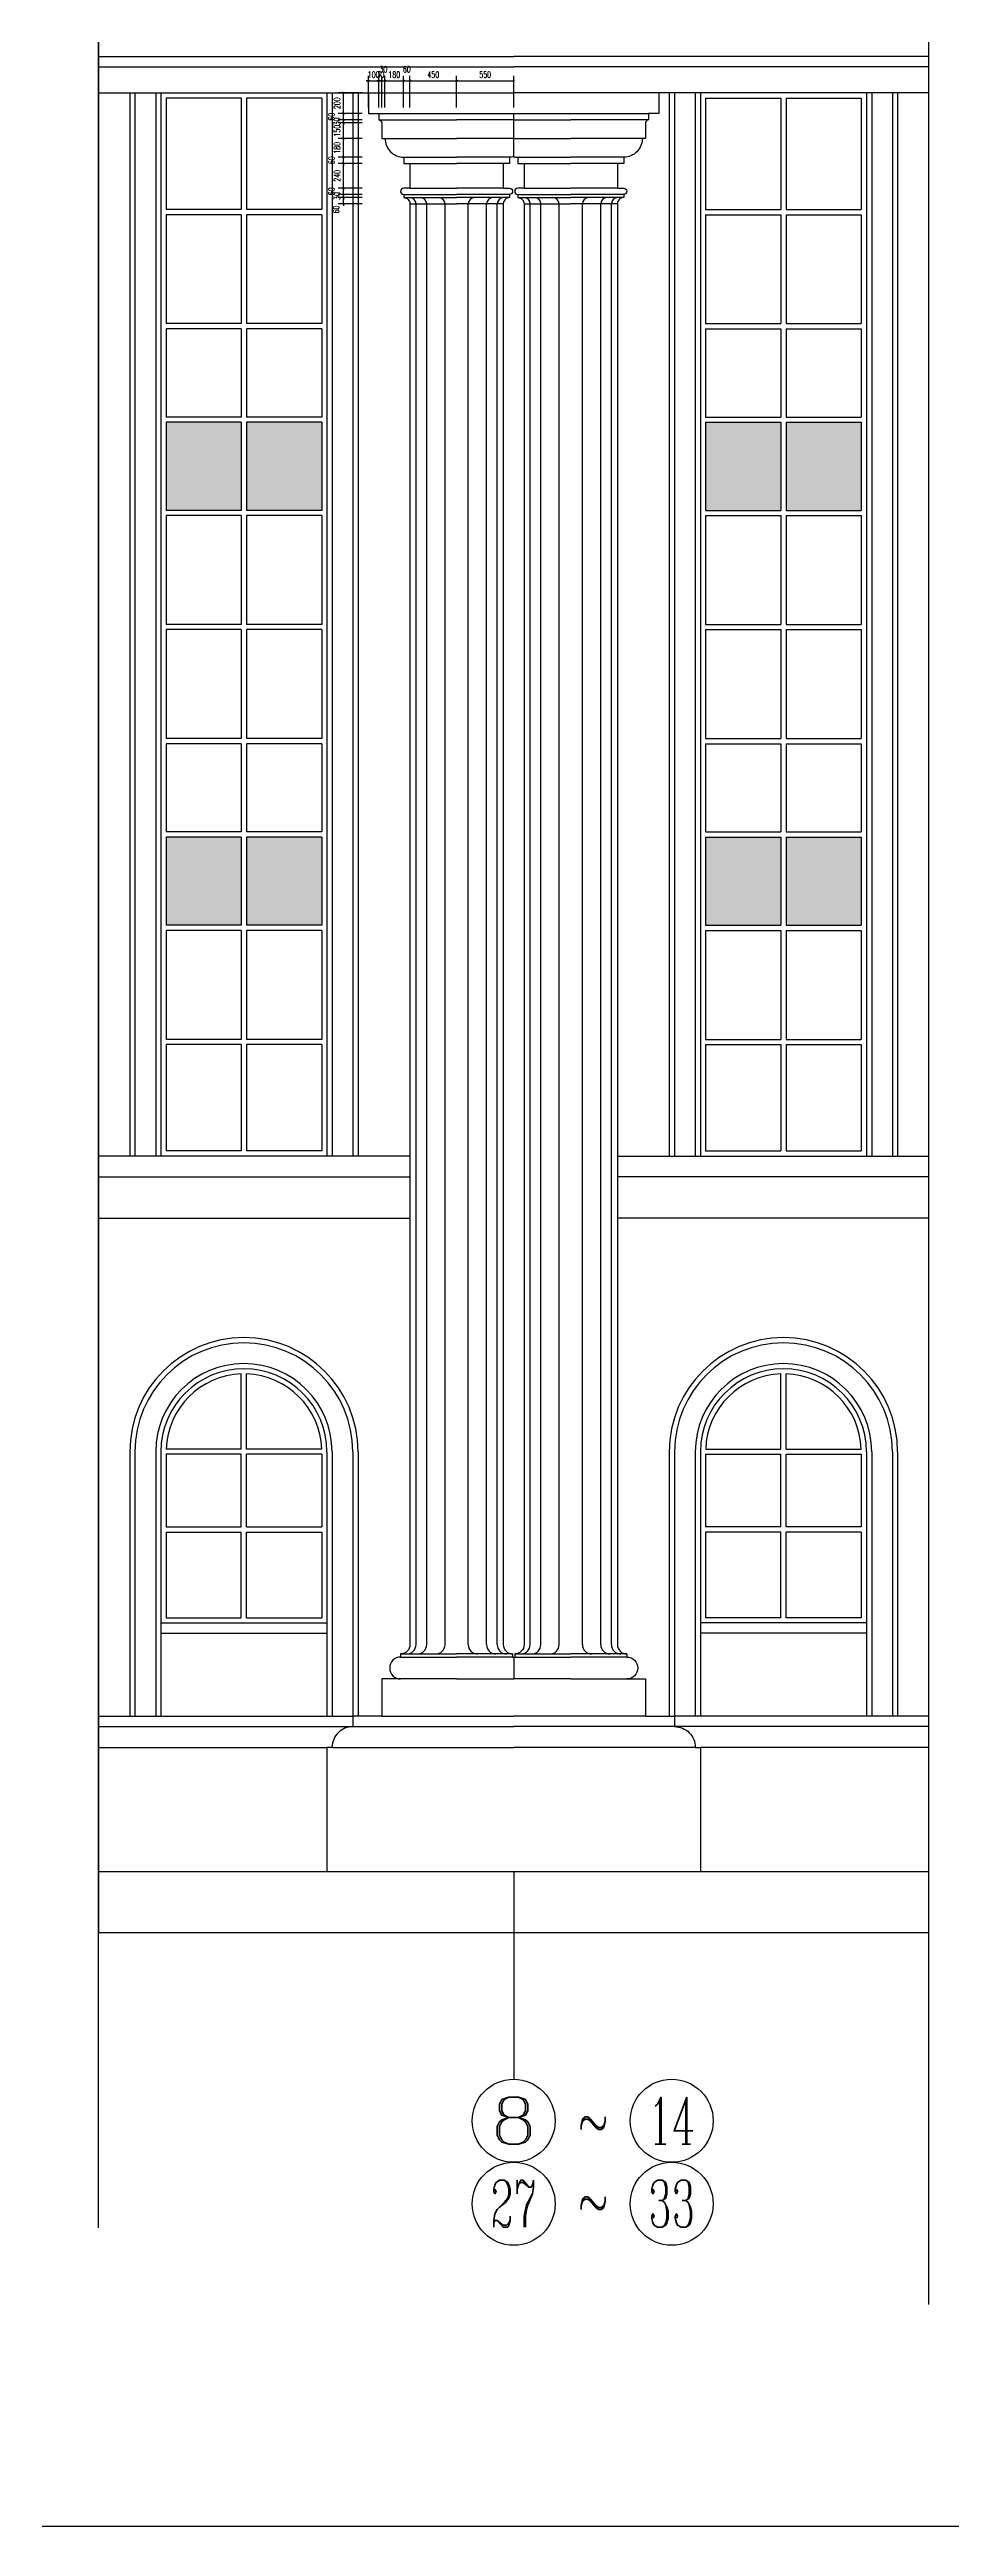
# Model space of a CAD drawing. Extents: x 0 to 125661, y -104936 to 8656.
# Drawn here: x 85262 to 93954, y -104936 to -81057 of the extents above; entities that cross this region are included whole.
import ezdxf
from ezdxf.enums import TextEntityAlignment as Align

# ---------------------------------------------------------------- set-up
doc = ezdxf.new("R2010")
doc.units = 0
doc.header["$LTSCALE"] = 800
doc.header["$MEASUREMENT"] = 0
doc.layers.get('0').update_dxf_attribs({"linetype": 'CONTINUOUS'})
doc.layers.get('Defpoints').update_dxf_attribs({"color": 1, "linetype": 'CONTINUOUS'})
for name, color, linetype in [('A-外窗', 145, 'CONTINUOUS'), ('A-立面看线', 117, 'CONTINUOUS'), ('A-装饰构件', 197, 'CONTINUOUS'), ('AXIS', 3, 'CONTINUOUS'), ('AXIS_TEXT', 7, 'CONTINUOUS'), ('PUB_HATCH', 8, 'CONTINUOUS'), ('WALL', 50, 'CONTINUOUS'), ('房间名称', 7, 'CONTINUOUS'), ('装饰尺寸', 201, 'CONTINUOUS')]:
    doc.layers.add(name, color=color, linetype=linetype)
doc.styles.add('_TCH_AXIS', font='COMPLEX', dxfattribs={"bigfont": 'GBCBIG'})
doc.styles.add('_TCH_DIM', font='SIMPLEX', dxfattribs={"bigfont": 'GBCBIG'})
doc.styles.add('COMPLEX', font='COMPLEX')
doc.styles.add('DIM_FONT', font='SIMPLEX.shx', dxfattribs={"width": 0.6})
doc.dimstyles.new('DIMN20', dxfattribs={"dimscale": 0.2, "dimtxt": 300, "dimasz": 100, "dimexe": 250, "dimexo": 300, "dimgap": 150, "dimtad": 1, "dimdec": 0, "dimzin": 0, "dimdsep": 46, "dimtxsty": 'DIM_FONT', "dimblk": 'ARCHTICK', "dimcen": 0.09, "dimclrt": 7, "dimazin": 2, "dimtfac": 1, "dimtdec": 0, "dimtix": 1, "dimtmove": 2, "dimatfit": 3, "dimfxl": 0, "dimtolj": 1, "dimtzin": 0, "dimarcsym": 0})

# ---------------------------------------------------------------- blocks, each defined once
blk = doc.blocks.new('_ArchTick')
at = {"color": 0, "linetype": 'ByBlock', "const_width": 0.4}
blk.add_lwpolyline([(-0.5, -0.5), (0.5, 0.5)], dxfattribs=at)
blk = doc.blocks.new('*D933')
at = {"layer": 'Defpoints', "color": 0}
for p in [(89735, -81360), (89185, -81675), (89735, -81675)]:
    blk.add_point(p, dxfattribs=at)
at = {"layer": '装饰尺寸', "color": 0, "lineweight": -2}
for p, q in [((89185, -81615), (89185, -81310)), ((89185, -81360), (89735, -81360)), ((89735, -81615), (89735, -81310))]:
    blk.add_line(p, q, dxfattribs=at)
at = {"layer": '装饰尺寸', "color": 0, "lineweight": -2, "xscale": 20, "yscale": 20, "zscale": 20, "rotation": 180}
blk.add_blockref('_ArchTick', (89185, -81360), dxfattribs=at)
at = {"layer": '装饰尺寸', "color": 0, "lineweight": -2, "xscale": 20, "yscale": 20, "zscale": 20}
blk.add_blockref('_ArchTick', (89735, -81360), dxfattribs=at)
at = {"layer": '装饰尺寸', "color": 7, "insert": (89460, -81300), "char_height": 60, "attachment_point": 5, "style": 'DIM_FONT'}
blk.add_mtext('\\A1;550', dxfattribs=at)
blk = doc.blocks.new('*D934')
at = {"layer": 'Defpoints', "color": 0}
for p in [(89185, -81360), (88735, -81675), (89185, -81675)]:
    blk.add_point(p, dxfattribs=at)
at = {"layer": '装饰尺寸', "color": 0, "lineweight": -2}
for p, q in [((88735, -81615), (88735, -81310)), ((88735, -81360), (89185, -81360)), ((89185, -81615), (89185, -81310))]:
    blk.add_line(p, q, dxfattribs=at)
at = {"layer": '装饰尺寸', "color": 0, "lineweight": -2, "xscale": 20, "yscale": 20, "zscale": 20, "rotation": 180}
blk.add_blockref('_ArchTick', (88735, -81360), dxfattribs=at)
at = {"layer": '装饰尺寸', "color": 0, "lineweight": -2, "xscale": 20, "yscale": 20, "zscale": 20}
blk.add_blockref('_ArchTick', (89185, -81360), dxfattribs=at)
at = {"layer": '装饰尺寸', "color": 7, "insert": (88960, -81300), "char_height": 60, "attachment_point": 5, "style": 'DIM_FONT'}
blk.add_mtext('\\A1;450', dxfattribs=at)
blk = doc.blocks.new('*D935')
at = {"layer": 'Defpoints', "color": 0}
for p in [(88735, -81360), (88674, -81675), (88735, -81675)]:
    blk.add_point(p, dxfattribs=at)
at = {"layer": '装饰尺寸', "color": 0, "lineweight": -2}
for p, q in [((88674, -81615), (88674, -81310)), ((88674, -81360), (88735, -81360)), ((88735, -81615), (88735, -81310))]:
    blk.add_line(p, q, dxfattribs=at)
at = {"layer": '装饰尺寸', "color": 0, "lineweight": -2, "xscale": 20, "yscale": 20, "zscale": 20, "rotation": 180}
blk.add_blockref('_ArchTick', (88674, -81360), dxfattribs=at)
at = {"layer": '装饰尺寸', "color": 0, "lineweight": -2, "xscale": 20, "yscale": 20, "zscale": 20}
blk.add_blockref('_ArchTick', (88735, -81360), dxfattribs=at)
at = {"layer": '装饰尺寸', "color": 7, "insert": (88705, -81247), "char_height": 60, "attachment_point": 5, "style": 'DIM_FONT'}
blk.add_mtext('\\A1;60', dxfattribs=at)
blk = doc.blocks.new('*D936')
at = {"layer": 'Defpoints', "color": 0}
for p in [(88674, -81360), (88494, -81675), (88674, -81675)]:
    blk.add_point(p, dxfattribs=at)
at = {"layer": '装饰尺寸', "color": 0, "lineweight": -2}
for p, q in [((88494, -81615), (88494, -81310)), ((88494, -81360), (88674, -81360)), ((88674, -81615), (88674, -81310))]:
    blk.add_line(p, q, dxfattribs=at)
at = {"layer": '装饰尺寸', "color": 0, "lineweight": -2, "xscale": 20, "yscale": 20, "zscale": 20, "rotation": 180}
blk.add_blockref('_ArchTick', (88494, -81360), dxfattribs=at)
at = {"layer": '装饰尺寸', "color": 0, "lineweight": -2, "xscale": 20, "yscale": 20, "zscale": 20}
blk.add_blockref('_ArchTick', (88674, -81360), dxfattribs=at)
at = {"layer": '装饰尺寸', "color": 7, "insert": (88584, -81300), "char_height": 60, "attachment_point": 5, "style": 'DIM_FONT'}
blk.add_mtext('\\A1;180', dxfattribs=at)
blk = doc.blocks.new('*D937')
at = {"layer": 'Defpoints', "color": 0}
for p in [(88494, -81360), (88464, -81675), (88494, -81675)]:
    blk.add_point(p, dxfattribs=at)
at = {"layer": '装饰尺寸', "color": 0, "lineweight": -2}
for p, q in [((88464, -81360), (88444, -81360)), ((88464, -81615), (88464, -81310)), ((88464, -81360), (88494, -81360)), ((88494, -81615), (88494, -81310)), ((88494, -81360), (88514, -81360))]:
    blk.add_line(p, q, dxfattribs=at)
at = {"layer": '装饰尺寸', "color": 0, "lineweight": -2, "xscale": 20, "yscale": 20, "zscale": 20}
blk.add_blockref('_ArchTick', (88464, -81360), dxfattribs=at)
at = {"layer": '装饰尺寸', "color": 0, "lineweight": -2, "xscale": 20, "yscale": 20, "zscale": 20, "rotation": 180}
blk.add_blockref('_ArchTick', (88494, -81360), dxfattribs=at)
at = {"layer": '装饰尺寸', "color": 7, "insert": (88479, -81247), "char_height": 60, "attachment_point": 5, "style": 'DIM_FONT'}
blk.add_mtext('\\A1;30', dxfattribs=at)
blk = doc.blocks.new('*D938')
at = {"layer": 'Defpoints', "color": 0}
for p in [(88464, -81360), (88435, -81675), (88464, -81675)]:
    blk.add_point(p, dxfattribs=at)
at = {"layer": '装饰尺寸', "color": 0, "lineweight": -2}
for p, q in [((88435, -81360), (88415, -81360)), ((88435, -81615), (88435, -81310)), ((88435, -81360), (88464, -81360)), ((88464, -81615), (88464, -81310)), ((88464, -81360), (88484, -81360))]:
    blk.add_line(p, q, dxfattribs=at)
at = {"layer": '装饰尺寸', "color": 0, "lineweight": -2, "xscale": 20, "yscale": 20, "zscale": 20}
blk.add_blockref('_ArchTick', (88435, -81360), dxfattribs=at)
at = {"layer": '装饰尺寸', "color": 0, "lineweight": -2, "xscale": 20, "yscale": 20, "zscale": 20, "rotation": 180}
blk.add_blockref('_ArchTick', (88464, -81360), dxfattribs=at)
at = {"layer": '装饰尺寸', "color": 7, "insert": (88450, -81300), "char_height": 60, "attachment_point": 5, "style": 'DIM_FONT'}
blk.add_mtext('\\A1;30', dxfattribs=at)
blk = doc.blocks.new('*D939')
at = {"layer": 'Defpoints', "color": 0}
for p in [(88435, -81360), (88334, -81675), (88435, -81675)]:
    blk.add_point(p, dxfattribs=at)
at = {"layer": '装饰尺寸', "color": 0, "lineweight": -2}
for p, q in [((88334, -81360), (88314, -81360)), ((88334, -81615), (88334, -81310)), ((88334, -81360), (88435, -81360)), ((88435, -81615), (88435, -81310)), ((88435, -81360), (88455, -81360))]:
    blk.add_line(p, q, dxfattribs=at)
at = {"layer": '装饰尺寸', "color": 0, "lineweight": -2, "xscale": 20, "yscale": 20, "zscale": 20}
blk.add_blockref('_ArchTick', (88334, -81360), dxfattribs=at)
at = {"layer": '装饰尺寸', "color": 0, "lineweight": -2, "xscale": 20, "yscale": 20, "zscale": 20, "rotation": 180}
blk.add_blockref('_ArchTick', (88435, -81360), dxfattribs=at)
at = {"layer": '装饰尺寸', "color": 7, "insert": (88385, -81300), "char_height": 60, "attachment_point": 5, "style": 'DIM_FONT'}
blk.add_mtext('\\A1;100', dxfattribs=at)
blk = doc.blocks.new('*D940')
at = {"layer": 'Defpoints', "color": 0}
for p in [(88093, -81475), (88334, -81475), (88334, -81675)]:
    blk.add_point(p, dxfattribs=at)
at = {"layer": '装饰尺寸', "color": 0, "lineweight": -2}
for p, q in [((88274, -81475), (88043, -81475)), ((88093, -81675), (88093, -81475)), ((88274, -81675), (88043, -81675))]:
    blk.add_line(p, q, dxfattribs=at)
at = {"layer": '装饰尺寸', "color": 0, "lineweight": -2, "xscale": 20, "yscale": 20, "zscale": 20}
for p, rotation in [((88093, -81475), 90), ((88093, -81675), 270)]:
    blk.add_blockref('_ArchTick', p, dxfattribs=dict(at, rotation=rotation))
at = {"layer": '装饰尺寸', "color": 7, "insert": (88033, -81575), "char_height": 60, "attachment_point": 5, "rotation": 90, "style": 'DIM_FONT'}
blk.add_mtext('\\A1;200', dxfattribs=at)
blk = doc.blocks.new('*D941')
at = {"layer": 'Defpoints', "color": 0}
for p in [(88093, -81675), (88334, -81675), (88334, -81735)]:
    blk.add_point(p, dxfattribs=at)
at = {"layer": '装饰尺寸', "color": 0, "lineweight": -2}
for p, q in [((88274, -81675), (88043, -81675)), ((88274, -81735), (88043, -81735)), ((88093, -81735), (88093, -81675))]:
    blk.add_line(p, q, dxfattribs=at)
at = {"layer": '装饰尺寸', "color": 0, "lineweight": -2, "xscale": 20, "yscale": 20, "zscale": 20}
for p, rotation in [((88093, -81675), 90), ((88093, -81735), 270)]:
    blk.add_blockref('_ArchTick', p, dxfattribs=dict(at, rotation=rotation))
at = {"layer": '装饰尺寸', "color": 7, "insert": (87979, -81705), "char_height": 60, "attachment_point": 5, "rotation": 90, "style": 'DIM_FONT'}
blk.add_mtext('\\A1;60', dxfattribs=at)
blk = doc.blocks.new('*D942')
at = {"layer": 'Defpoints', "color": 0}
for p in [(88093, -81735), (88334, -81735), (88334, -81765)]:
    blk.add_point(p, dxfattribs=at)
at = {"layer": '装饰尺寸', "color": 0, "lineweight": -2}
for p, q in [((88274, -81735), (88043, -81735)), ((88274, -81765), (88043, -81765)), ((88093, -81735), (88093, -81715)), ((88093, -81765), (88093, -81735)), ((88093, -81765), (88093, -81785))]:
    blk.add_line(p, q, dxfattribs=at)
at = {"layer": '装饰尺寸', "color": 0, "lineweight": -2, "xscale": 20, "yscale": 20, "zscale": 20}
for p, rotation in [((88093, -81735), 270), ((88093, -81765), 90)]:
    blk.add_blockref('_ArchTick', p, dxfattribs=dict(at, rotation=rotation))
at = {"layer": '装饰尺寸', "color": 7, "insert": (88033, -81750), "char_height": 60, "attachment_point": 5, "rotation": 90, "style": 'DIM_FONT'}
blk.add_mtext('\\A1;30', dxfattribs=at)
blk = doc.blocks.new('*D943')
at = {"layer": 'Defpoints', "color": 0}
for p in [(88093, -81765), (88334, -81765), (88334, -81915)]:
    blk.add_point(p, dxfattribs=at)
at = {"layer": '装饰尺寸', "color": 0, "lineweight": -2}
for p, q in [((88274, -81765), (88043, -81765)), ((88093, -81915), (88093, -81765)), ((88274, -81915), (88043, -81915))]:
    blk.add_line(p, q, dxfattribs=at)
at = {"layer": '装饰尺寸', "color": 0, "lineweight": -2, "xscale": 20, "yscale": 20, "zscale": 20}
for p, rotation in [((88093, -81765), 90), ((88093, -81915), 270)]:
    blk.add_blockref('_ArchTick', p, dxfattribs=dict(at, rotation=rotation))
at = {"layer": '装饰尺寸', "color": 7, "insert": (88033, -81840), "char_height": 60, "attachment_point": 5, "rotation": 90, "style": 'DIM_FONT'}
blk.add_mtext('\\A1;150', dxfattribs=at)
blk = doc.blocks.new('*D944')
at = {"layer": 'Defpoints', "color": 0}
for p in [(88093, -81915), (88334, -81915), (88334, -82095)]:
    blk.add_point(p, dxfattribs=at)
at = {"layer": '装饰尺寸', "color": 0, "lineweight": -2}
for p, q in [((88274, -81915), (88043, -81915)), ((88274, -82095), (88043, -82095)), ((88093, -82095), (88093, -81915))]:
    blk.add_line(p, q, dxfattribs=at)
at = {"layer": '装饰尺寸', "color": 0, "lineweight": -2, "xscale": 20, "yscale": 20, "zscale": 20}
for p, rotation in [((88093, -81915), 90), ((88093, -82095), 270)]:
    blk.add_blockref('_ArchTick', p, dxfattribs=dict(at, rotation=rotation))
at = {"layer": '装饰尺寸', "color": 7, "insert": (88033, -82005), "char_height": 60, "attachment_point": 5, "rotation": 90, "style": 'DIM_FONT'}
blk.add_mtext('\\A1;180', dxfattribs=at)
blk = doc.blocks.new('*D945')
at = {"layer": 'Defpoints', "color": 0}
for p in [(88093, -82095), (88334, -82095), (88334, -82155)]:
    blk.add_point(p, dxfattribs=at)
at = {"layer": '装饰尺寸', "color": 0, "lineweight": -2}
for p, q in [((88274, -82095), (88043, -82095)), ((88093, -82095), (88093, -82075)), ((88093, -82155), (88093, -82095)), ((88274, -82155), (88043, -82155)), ((88093, -82155), (88093, -82175))]:
    blk.add_line(p, q, dxfattribs=at)
at = {"layer": '装饰尺寸', "color": 0, "lineweight": -2, "xscale": 20, "yscale": 20, "zscale": 20}
for p, rotation in [((88093, -82095), 270), ((88093, -82155), 90)]:
    blk.add_blockref('_ArchTick', p, dxfattribs=dict(at, rotation=rotation))
at = {"layer": '装饰尺寸', "color": 7, "insert": (87979, -82125), "char_height": 60, "attachment_point": 5, "rotation": 90, "style": 'DIM_FONT'}
blk.add_mtext('\\A1;60', dxfattribs=at)
blk = doc.blocks.new('*D946')
at = {"layer": 'Defpoints', "color": 0}
for p in [(88093, -82155), (88334, -82155), (88334, -82395)]:
    blk.add_point(p, dxfattribs=at)
at = {"layer": '装饰尺寸', "color": 0, "lineweight": -2}
for p, q in [((88274, -82155), (88043, -82155)), ((88093, -82395), (88093, -82155)), ((88274, -82395), (88043, -82395))]:
    blk.add_line(p, q, dxfattribs=at)
at = {"layer": '装饰尺寸', "color": 0, "lineweight": -2, "xscale": 20, "yscale": 20, "zscale": 20}
for p, rotation in [((88093, -82155), 90), ((88093, -82395), 270)]:
    blk.add_blockref('_ArchTick', p, dxfattribs=dict(at, rotation=rotation))
at = {"layer": '装饰尺寸', "color": 7, "insert": (88033, -82275), "char_height": 60, "attachment_point": 5, "rotation": 90, "style": 'DIM_FONT'}
blk.add_mtext('\\A1;240', dxfattribs=at)
blk = doc.blocks.new('*D947')
at = {"layer": 'Defpoints', "color": 0}
for p in [(88093, -82395), (88334, -82395), (88334, -82455)]:
    blk.add_point(p, dxfattribs=at)
at = {"layer": '装饰尺寸', "color": 0, "lineweight": -2}
for p, q in [((88274, -82395), (88043, -82395)), ((88274, -82455), (88043, -82455)), ((88093, -82455), (88093, -82395))]:
    blk.add_line(p, q, dxfattribs=at)
at = {"layer": '装饰尺寸', "color": 0, "lineweight": -2, "xscale": 20, "yscale": 20, "zscale": 20}
for p, rotation in [((88093, -82395), 90), ((88093, -82455), 270)]:
    blk.add_blockref('_ArchTick', p, dxfattribs=dict(at, rotation=rotation))
at = {"layer": '装饰尺寸', "color": 7, "insert": (87979, -82425), "char_height": 60, "attachment_point": 5, "rotation": 90, "style": 'DIM_FONT'}
blk.add_mtext('\\A1;60', dxfattribs=at)
blk = doc.blocks.new('*D948')
at = {"layer": 'Defpoints', "color": 0}
for p in [(88093, -82455), (88334, -82455), (88334, -82485)]:
    blk.add_point(p, dxfattribs=at)
at = {"layer": '装饰尺寸', "color": 0, "lineweight": -2}
for p, q in [((88274, -82455), (88043, -82455)), ((88274, -82485), (88043, -82485)), ((88093, -82455), (88093, -82435)), ((88093, -82485), (88093, -82455)), ((88093, -82485), (88093, -82505))]:
    blk.add_line(p, q, dxfattribs=at)
at = {"layer": '装饰尺寸', "color": 0, "lineweight": -2, "xscale": 20, "yscale": 20, "zscale": 20}
for p, rotation in [((88093, -82455), 270), ((88093, -82485), 90)]:
    blk.add_blockref('_ArchTick', p, dxfattribs=dict(at, rotation=rotation))
at = {"layer": '装饰尺寸', "color": 7, "insert": (88033, -82470), "char_height": 60, "attachment_point": 5, "rotation": 90, "style": 'DIM_FONT'}
blk.add_mtext('\\A1;30', dxfattribs=at)
blk = doc.blocks.new('*D949')
at = {"layer": 'Defpoints', "color": 0}
for p in [(88093, -82485), (88334, -82485), (88334, -82545)]:
    blk.add_point(p, dxfattribs=at)
at = {"layer": '装饰尺寸', "color": 0, "lineweight": -2}
for p, q in [((88274, -82485), (88043, -82485)), ((88274, -82545), (88043, -82545)), ((88093, -82485), (88093, -82465)), ((88093, -82545), (88093, -82485)), ((88093, -82545), (88093, -82565))]:
    blk.add_line(p, q, dxfattribs=at)
at = {"layer": '装饰尺寸', "color": 0, "lineweight": -2, "xscale": 20, "yscale": 20, "zscale": 20}
for p, rotation in [((88093, -82485), 270), ((88093, -82545), 90)]:
    blk.add_blockref('_ArchTick', p, dxfattribs=dict(at, rotation=rotation))
at = {"layer": '装饰尺寸', "color": 7, "insert": (88024, -82599), "char_height": 60, "attachment_point": 5, "rotation": 90, "style": 'DIM_FONT'}
blk.add_mtext('\\A1;60', dxfattribs=at)
blk = doc.blocks.new('_AXISO')
blk.add_circle((0, 0), 0.5)
at = {"layer": 'AXIS_TEXT', "style": 'COMPLEX', "width": 1.041667}
blk.add_attdef('A', text='', height=0.56, dxfattribs=at).set_placement((-0.25, -0.28), (0.25, -0.28), align=Align.FIT)

msp = doc.modelspace()

# ---------------------------------------------------------------- hatches: boundary and pattern name
at = {"layer": 'A-外窗'}
h = msp.add_hatch(dxfattribs=at)
h.set_pattern_fill('松散^L^R?^Q', color=256, scale=20, style=0)
h.set_pattern_definition([(180, (197146.454, -68719.98), (-18.75, 37.5), [0, -37.5])])
h.paths.add_polyline_path([(87159.8, -88649.7), (87884.8, -88649.7), (87884.8, -89499.7), (87159.8, -89499.7)])
h.paths.add_polyline_path([(87109.8, -88649.7), (87109.8, -89499.7), (86384.8, -89499.7), (86384.8, -88649.7)])
h.paths.add_polyline_path([(87884.8, -85499.7), (87159.8, -85499.7), (87159.8, -84649.7), (87884.8, -84649.7)])
h.paths.add_polyline_path([(86384.8, -84649.7), (87109.8, -84649.7), (87109.8, -85499.7), (86384.8, -85499.7)])
h = msp.add_hatch(dxfattribs=at)
h.set_pattern_fill('松散^T^V?^Q', color=256, scale=20, style=0)
h.set_pattern_definition([(7e-15, (-17676.8, -68719.98), (18.75, 37.5), [0, -37.5])])
h.paths.add_polyline_path([(92309.8, -88649.7), (91584.8, -88649.7), (91584.8, -89499.7), (92309.8, -89499.7)])
h.paths.add_polyline_path([(92359.8, -88649.7), (92359.8, -89499.7), (93084.8, -89499.7), (93084.8, -88649.7)])
h.paths.add_polyline_path([(91584.8, -85499.7), (92309.8, -85499.7), (92309.8, -84649.7), (91584.8, -84649.7)])
h.paths.add_polyline_path([(93084.8, -84649.7), (92359.8, -84649.7), (92359.8, -85499.7), (93084.8, -85499.7)])

# ---------------------------------------------------------------- linework, layer by layer
for p, q in [((87109.8, -81524.7), (86384.8, -81524.7)), ((86384.8, -81524.7), (86384.8, -82599.7)), ((87109.8, -81524.7), (87109.8, -82599.7)), ((87884.8, -81524.7), (87159.8, -81524.7)), ((87159.8, -81524.7), (87159.8, -82599.7)), ((87884.8, -81524.7), (87884.8, -82599.7)), ((91584.8, -81524.7), (92309.8, -81524.7)), ((91584.8, -81524.7), (91584.8, -82599.7)), ((92309.8, -81524.7), (92309.8, -82599.7)), ((92359.8, -81524.7), (93084.8, -81524.7)), ((92359.8, -81524.7), (92359.8, -82599.7)), ((93084.8, -81524.7), (93084.8, -82599.7)), ((87109.8, -82599.7), (86384.8, -82599.7)), ((87884.8, -82599.7), (87159.8, -82599.7)), ((91584.8, -82599.7), (92309.8, -82599.7)), ((92359.8, -82599.7), (93084.8, -82599.7)), ((86384.8, -82649.7), (86384.8, -83699.7)), ((87109.8, -82649.7), (86384.8, -82649.7)), ((87109.8, -82649.7), (87109.8, -83699.7)), ((87159.8, -82649.7), (87159.8, -83699.7)), ((87884.8, -82649.7), (87159.8, -82649.7)), ((87884.8, -82649.7), (87884.8, -83699.7)), ((91584.8, -82649.7), (91584.8, -83699.7)), ((91584.8, -82649.7), (92309.8, -82649.7)), ((92309.8, -82649.7), (92309.8, -83699.7)), ((92359.8, -82649.7), (92359.8, -83699.7)), ((92359.8, -82649.7), (93084.8, -82649.7)), ((93084.8, -82649.7), (93084.8, -83699.7)), ((87109.8, -83699.7), (86384.8, -83699.7)), ((86384.8, -83749.7), (86384.8, -84599.7)), ((87109.8, -83749.7), (86384.8, -83749.7)), ((87109.8, -83749.7), (87109.8, -84599.7)), ((87884.8, -83699.7), (87159.8, -83699.7)), ((87159.8, -83749.7), (87159.8, -84599.7)), ((87884.8, -83749.7), (87159.8, -83749.7)), ((87884.8, -83749.7), (87884.8, -84599.7)), ((91584.8, -83699.7), (92309.8, -83699.7)), ((91584.8, -83749.7), (91584.8, -84599.7)), ((91584.8, -83749.7), (92309.8, -83749.7)), ((92309.8, -83749.7), (92309.8, -84599.7)), ((92359.8, -83699.7), (93084.8, -83699.7)), ((92359.8, -83749.7), (92359.8, -84599.7)), ((92359.8, -83749.7), (93084.8, -83749.7)), ((93084.8, -83749.7), (93084.8, -84599.7)), ((87109.8, -84599.7), (86384.8, -84599.7)), ((87109.8, -84649.7), (86384.8, -84649.7)), ((86384.8, -84649.7), (86384.8, -85499.7)), ((87109.8, -84649.7), (87109.8, -85499.7)), ((87884.8, -84599.7), (87159.8, -84599.7)), ((87884.8, -84649.7), (87159.8, -84649.7)), ((87159.8, -84649.7), (87159.8, -85499.7)), ((87884.8, -84649.7), (87884.8, -85499.7)), ((91584.8, -84599.7), (92309.8, -84599.7)), ((91584.8, -84649.7), (92309.8, -84649.7)), ((91584.8, -84649.7), (91584.8, -85499.7)), ((92309.8, -84649.7), (92309.8, -85499.7)), ((92359.8, -84599.7), (93084.8, -84599.7)), ((92359.8, -84649.7), (93084.8, -84649.7)), ((92359.8, -84649.7), (92359.8, -85499.7)), ((93084.8, -84649.7), (93084.8, -85499.7)), ((87109.8, -85499.7), (86384.8, -85499.7)), ((86384.8, -85549.7), (86384.8, -86599.7)), ((87109.8, -85549.7), (86384.8, -85549.7)), ((87109.8, -85549.7), (87109.8, -86599.7)), ((87884.8, -85499.7), (87159.8, -85499.7)), ((87159.8, -85549.7), (87159.8, -86599.7)), ((87884.8, -85549.7), (87159.8, -85549.7)), ((87884.8, -85549.7), (87884.8, -86599.7)), ((91584.8, -85499.7), (92309.8, -85499.7)), ((91584.8, -85549.7), (91584.8, -86599.7)), ((91584.8, -85549.7), (92309.8, -85549.7)), ((92309.8, -85549.7), (92309.8, -86599.7)), ((92359.8, -85499.7), (93084.8, -85499.7)), ((92359.8, -85549.7), (92359.8, -86599.7)), ((92359.8, -85549.7), (93084.8, -85549.7)), ((93084.8, -85549.7), (93084.8, -86599.7)), ((87109.8, -86599.7), (86384.8, -86599.7)), ((86384.8, -86649.7), (86384.8, -87699.7)), ((87109.8, -86649.7), (86384.8, -86649.7)), ((87109.8, -86649.7), (87109.8, -87699.7)), ((87884.8, -86599.7), (87159.8, -86599.7)), ((87159.8, -86649.7), (87159.8, -87699.7)), ((87884.8, -86649.7), (87159.8, -86649.7)), ((87884.8, -86649.7), (87884.8, -87699.7)), ((91584.8, -86599.7), (92309.8, -86599.7)), ((91584.8, -86649.7), (91584.8, -87699.7)), ((91584.8, -86649.7), (92309.8, -86649.7)), ((92309.8, -86649.7), (92309.8, -87699.7)), ((92359.8, -86599.7), (93084.8, -86599.7)), ((92359.8, -86649.7), (92359.8, -87699.7)), ((92359.8, -86649.7), (93084.8, -86649.7)), ((93084.8, -86649.7), (93084.8, -87699.7)), ((87109.8, -87699.7), (86384.8, -87699.7)), ((86384.8, -87749.7), (86384.8, -88599.7)), ((87109.8, -87749.7), (86384.8, -87749.7)), ((87109.8, -87749.7), (87109.8, -88599.7)), ((87884.8, -87699.7), (87159.8, -87699.7)), ((87159.8, -87749.7), (87159.8, -88599.7)), ((87884.8, -87749.7), (87159.8, -87749.7)), ((87884.8, -87749.7), (87884.8, -88599.7)), ((91584.8, -87699.7), (92309.8, -87699.7)), ((91584.8, -87749.7), (91584.8, -88599.7)), ((91584.8, -87749.7), (92309.8, -87749.7)), ((92309.8, -87749.7), (92309.8, -88599.7)), ((92359.8, -87699.7), (93084.8, -87699.7)), ((92359.8, -87749.7), (92359.8, -88599.7)), ((92359.8, -87749.7), (93084.8, -87749.7)), ((93084.8, -87749.7), (93084.8, -88599.7)), ((87109.8, -88599.7), (86384.8, -88599.7)), ((86384.8, -88649.7), (86384.8, -89499.7)), ((87109.8, -88649.7), (86384.8, -88649.7)), ((87109.8, -88649.7), (87109.8, -89499.7)), ((87884.8, -88599.7), (87159.8, -88599.7)), ((87159.8, -88649.7), (87159.8, -89499.7)), ((87884.8, -88649.7), (87159.8, -88649.7)), ((87884.8, -88649.7), (87884.8, -89499.7)), ((91584.8, -88599.7), (92309.8, -88599.7)), ((91584.8, -88649.7), (91584.8, -89499.7)), ((91584.8, -88649.7), (92309.8, -88649.7)), ((92309.8, -88649.7), (92309.8, -89499.7)), ((92359.8, -88599.7), (93084.8, -88599.7)), ((92359.8, -88649.7), (92359.8, -89499.7)), ((92359.8, -88649.7), (93084.8, -88649.7)), ((93084.8, -88649.7), (93084.8, -89499.7)), ((87109.8, -89499.7), (86384.8, -89499.7)), ((87884.8, -89499.7), (87159.8, -89499.7)), ((91584.8, -89499.7), (92309.8, -89499.7)), ((92359.8, -89499.7), (93084.8, -89499.7)), ((86384.8, -89549.7), (86384.8, -90599.7)), ((87109.8, -89549.7), (86384.8, -89549.7)), ((87109.8, -89549.7), (87109.8, -90599.7)), ((87159.8, -89549.7), (87159.8, -90599.7)), ((87884.8, -89549.7), (87159.8, -89549.7)), ((87884.8, -89549.7), (87884.8, -90599.7)), ((91584.8, -89549.7), (91584.8, -90599.7)), ((91584.8, -89549.7), (92309.8, -89549.7)), ((92309.8, -89549.7), (92309.8, -90599.7)), ((92359.8, -89549.7), (92359.8, -90599.7)), ((92359.8, -89549.7), (93084.8, -89549.7)), ((93084.8, -89549.7), (93084.8, -90599.7)), ((87109.8, -90599.7), (86384.8, -90599.7)), ((86384.8, -90649.7), (86384.8, -91674.7)), ((87109.8, -90649.7), (86384.8, -90649.7)), ((87109.8, -90649.7), (87109.8, -91674.7)), ((87884.8, -90599.7), (87159.8, -90599.7)), ((87159.8, -90649.7), (87159.8, -91674.7)), ((87884.8, -90649.7), (87159.8, -90649.7)), ((87884.8, -90649.7), (87884.8, -91674.7)), ((91584.8, -90599.7), (92309.8, -90599.7)), ((91584.8, -90649.7), (91584.8, -91674.7)), ((91584.8, -90649.7), (92309.8, -90649.7)), ((92309.8, -90649.7), (92309.8, -91674.7)), ((92359.8, -90599.7), (93084.8, -90599.7)), ((92359.8, -90649.7), (92359.8, -91674.7)), ((92359.8, -90649.7), (93084.8, -90649.7)), ((93084.8, -90649.7), (93084.8, -91674.7)), ((87109.8, -91674.7), (86384.8, -91674.7)), ((87884.8, -91674.7), (87159.8, -91674.7)), ((91584.8, -91674.7), (92309.8, -91674.7)), ((92359.8, -91674.7), (93084.8, -91674.7)), ((87109.8, -94549.7), (87109.8, -93825.1)), ((87159.8, -94549.7), (87159.8, -93825.1)), ((92309.8, -94549.7), (92309.8, -93825.1)), ((92359.8, -94549.7), (92359.8, -93825.1)), ((87109.8, -94549.7), (86385.2, -94549.7)), ((87884.4, -94549.7), (87159.8, -94549.7)), ((91585.2, -94549.7), (92309.8, -94549.7)), ((92359.8, -94549.7), (93084.4, -94549.7)), ((86384.8, -94599.7), (86384.8, -95299.7)), ((87109.8, -94599.7), (86384.8, -94599.7)), ((87109.8, -95299.7), (87109.8, -94599.7)), ((87159.8, -95299.7), (87159.8, -94599.7)), ((87884.8, -94599.7), (87159.8, -94599.7)), ((87884.8, -94599.7), (87884.8, -95299.7)), ((91584.8, -94599.7), (91584.8, -95299.7)), ((91584.8, -94599.7), (92309.8, -94599.7)), ((92309.8, -95299.7), (92309.8, -94599.7)), ((92359.8, -95299.7), (92359.8, -94599.7)), ((92359.8, -94599.7), (93084.8, -94599.7)), ((93084.8, -94599.7), (93084.8, -95299.7)), ((86384.8, -95299.7), (87109.8, -95299.7)), ((86384.8, -95349.7), (86384.8, -96174.7)), ((86384.8, -95349.7), (87109.8, -95349.7)), ((87109.8, -96174.7), (87109.8, -95349.7)), ((87159.8, -95299.7), (87884.8, -95299.7)), ((87159.8, -96174.7), (87159.8, -95349.7)), ((87159.8, -95349.7), (87884.8, -95349.7)), ((87884.8, -95349.7), (87884.8, -96174.7)), ((92309.8, -95299.7), (91584.8, -95299.7)), ((91584.8, -95349.7), (91584.8, -96174.7)), ((92309.8, -95349.7), (91584.8, -95349.7)), ((92309.8, -96174.7), (92309.8, -95349.7)), ((93084.8, -95299.7), (92359.8, -95299.7)), ((92359.8, -96174.7), (92359.8, -95349.7)), ((93084.8, -95349.7), (92359.8, -95349.7)), ((93084.8, -95349.7), (93084.8, -96174.7)), ((86384.8, -96174.7), (87109.8, -96174.7)), ((87159.8, -96174.7), (87884.8, -96174.7)), ((92309.8, -96174.7), (91584.8, -96174.7)), ((93084.8, -96174.7), (92359.8, -96174.7))]:
    msp.add_line(p, q, dxfattribs=at)
for centre, start, end in [((87134.8, -94574.7), 91.91021, 178.08979), ((87134.8, -94574.7), 1.91021, 88.08979), ((92334.8, -94574.7), 91.91021, 178.08979), ((92334.8, -94574.7), 1.91021, 88.08979)]:
    msp.add_arc(centre, 750, start, end, dxfattribs=at)
at = {"layer": 'A-立面看线'}
for p, q in [((86034.8, -81474.7), (86034.8, -91724.7)), ((86084.8, -81474.7), (86084.8, -91724.7)), ((86284.8, -81474.7), (86284.8, -91724.7)), ((86334.8, -81474.7), (86334.8, -91724.7)), ((87934.8, -81474.7), (87934.8, -91724.7)), ((87984.8, -81474.7), (87984.8, -91724.7)), ((88184.8, -81474.7), (88184.8, -91724.7)), ((88234.8, -81474.7), (88234.8, -91724.7)), ((91234.8, -81474.7), (91234.8, -91724.7)), ((91284.8, -81474.7), (91284.8, -91724.7)), ((91484.8, -81474.7), (91484.8, -91724.7)), ((91534.8, -81474.7), (91534.8, -91724.7)), ((93134.8, -81474.7), (93134.8, -91724.7)), ((93184.8, -81474.7), (93184.8, -91724.7)), ((93384.8, -81474.7), (93384.8, -91724.7)), ((93434.8, -81474.7), (93434.8, -91724.7)), ((88734.8, -91724.7), (85734.8, -91724.7)), ((85734.8, -91924.7), (88734.8, -91924.7)), ((90734.8, -91724.7), (93734.8, -91724.7)), ((93734.8, -91924.7), (90734.8, -91924.7)), ((85734.8, -92324.7), (88734.8, -92324.7)), ((93734.8, -92324.7), (90734.8, -92324.7)), ((86034.8, -94574.7), (86034.8, -97124.7)), ((86084.8, -94574.7), (86084.8, -97124.7)), ((86284.8, -94574.7), (86284.8, -97124.7)), ((86334.8, -94574.7), (86334.8, -97124.7)), ((87934.8, -94574.7), (87934.8, -97124.7)), ((87984.8, -94574.7), (87984.8, -97124.7)), ((88184.8, -94574.7), (88184.8, -97124.7)), ((88234.8, -94574.7), (88234.8, -97124.7)), ((91234.8, -94574.7), (91234.8, -97124.7)), ((91284.8, -94574.7), (91284.8, -97124.7)), ((91484.8, -94574.7), (91484.8, -97124.7)), ((91534.8, -94574.7), (91534.8, -97124.7)), ((93134.8, -94574.7), (93134.8, -97124.7)), ((93184.8, -94574.7), (93184.8, -97124.7)), ((93384.8, -94574.7), (93384.8, -97124.7)), ((93434.8, -94574.7), (93434.8, -97124.7)), ((86334.8, -96224.7), (87934.8, -96224.7)), ((93134.8, -96224.7), (91534.8, -96224.7)), ((86334.8, -96324.7), (87934.8, -96324.7)), ((93134.8, -96324.7), (91534.8, -96324.7))]:
    msp.add_line(p, q, dxfattribs=at)
for centre, radius in [((87134.8, -94574.7), 1100), ((87134.8, -94574.7), 1050), ((92334.8, -94574.7), 1100), ((92334.8, -94574.7), 1050), ((87134.8, -94574.7), 850), ((87134.8, -94574.7), 800), ((92334.8, -94574.7), 850), ((92334.8, -94574.7), 800)]:
    msp.add_arc(centre, radius, 0, 180, dxfattribs=at)
at = {"layer": 'A-装饰构件'}
for p, q in [((85734.8, -81124.7), (89734.8, -81124.7)), ((93734.8, -81124.7), (89734.8, -81124.7)), ((85734.8, -81224.7), (89734.8, -81224.7)), ((93734.8, -81224.7), (89734.8, -81224.7)), ((88434.5, -81734.7), (89184.8, -81734.7)), ((89734.8, -81734.7), (89184.8, -81734.7)), ((89734.8, -81734.7), (90284.8, -81734.7)), ((91035.2, -81734.7), (90284.8, -81734.7)), ((88494.5, -81914.7), (89184.8, -81914.7)), ((88674.5, -82094.7), (89184.8, -82094.7)), ((89734.8, -81914.7), (89184.8, -81914.7)), ((89695.2, -82094.7), (89184.8, -82094.7)), ((89734.8, -81914.7), (90284.8, -81914.7)), ((89774.5, -82094.7), (90284.8, -82094.7)), ((90975.2, -81914.7), (90284.8, -81914.7)), ((90795.2, -82094.7), (90284.8, -82094.7)), ((88734.8, -82154.7), (89184.8, -82154.7)), ((89634.8, -82154.7), (89184.8, -82154.7)), ((89834.8, -82154.7), (90284.8, -82154.7)), ((90734.8, -82154.7), (90284.8, -82154.7)), ((88674.8, -82454.7), (89184.8, -82454.7)), ((88674.8, -82484.7), (89184.8, -82484.7)), ((88734.8, -82394.7), (89184.8, -82394.7)), ((88734.8, -82544.7), (89184.8, -82544.7)), ((88793.6, -96434.7), (88793.6, -82544.7)), ((88896.5, -96434.7), (88896.5, -82544.7)), ((89072.9, -96434.7), (89072.9, -82544.7)), ((89634.8, -82394.7), (89184.8, -82394.7)), ((89694.8, -82454.7), (89184.8, -82454.7)), ((89694.8, -82484.7), (89184.8, -82484.7)), ((89634.8, -82544.7), (89184.8, -82544.7)), ((89296.7, -96434.7), (89296.7, -82544.7)), ((89473.1, -96434.7), (89473.1, -82544.7)), ((89576, -96434.7), (89576, -82544.7)), ((89774.8, -82454.7), (90284.8, -82454.7)), ((89774.8, -82484.7), (90284.8, -82484.7)), ((89834.8, -82394.7), (90284.8, -82394.7)), ((89834.8, -82544.7), (90284.8, -82544.7)), ((89893.6, -96434.7), (89893.6, -82544.7)), ((89996.5, -96434.7), (89996.5, -82544.7)), ((90172.9, -96434.7), (90172.9, -82544.7)), ((90734.8, -82394.7), (90284.8, -82394.7)), ((90794.8, -82454.7), (90284.8, -82454.7)), ((90794.8, -82484.7), (90284.8, -82484.7)), ((90734.8, -82544.7), (90284.8, -82544.7)), ((90396.7, -96434.7), (90396.7, -82544.7)), ((90573.1, -96434.7), (90573.1, -82544.7)), ((90676, -96434.7), (90676, -82544.7)), ((88644.8, -96524.7), (89185, -96524.7)), ((88644.8, -96554.7), (89185, -96554.7)), ((89724.8, -96524.7), (89184.7, -96524.7)), ((89724.8, -96554.7), (89184.7, -96554.7)), ((89744.8, -96524.7), (90285, -96524.7)), ((89744.8, -96554.7), (90285, -96554.7)), ((90824.8, -96524.7), (90284.7, -96524.7)), ((90824.8, -96554.7), (90284.7, -96554.7)), ((85734.8, -97124.7), (88184.8, -97124.7)), ((88464.8, -97124.7), (89734.8, -97124.7)), ((91004.8, -97124.7), (89734.8, -97124.7)), ((93734.8, -97124.7), (91284.8, -97124.7)), ((85734.8, -97224.7), (88184.8, -97224.7)), ((88184.8, -97224.7), (89734.8, -97224.7)), ((91284.8, -97224.7), (89734.8, -97224.7)), ((93734.8, -97224.7), (91284.8, -97224.7)), ((85734.8, -97424.7), (87934.8, -97424.7)), ((87984.8, -97424.7), (89734.8, -97424.7)), ((91484.8, -97424.7), (89734.8, -97424.7)), ((93734.8, -97424.7), (91534.8, -97424.7))]:
    msp.add_line(p, q, dxfattribs=at)
at = {"layer": 'A-装饰构件', "color": 0}
for p, q in [((85734.8, -81474.7), (89734.8, -81474.7)), ((93734.8, -81474.7), (89734.8, -81474.7)), ((88434.8, -81674.7), (91035.2, -81674.7)), ((89734.8, -82090.3), (89734.8, -81674.7)), ((89724.8, -96554.7), (89744.8, -96554.7)), ((89734.8, -96554.7), (89734.8, -96764.7)), ((89184.8, -96764.7), (88644.8, -96764.7)), ((89184.8, -96764.7), (89734.8, -96764.7)), ((90284.8, -96764.7), (89734.8, -96764.7)), ((90284.8, -96764.7), (90824.8, -96764.7))]:
    msp.add_line(p, q, dxfattribs=at)
for points in [[(88334.5, -81474.7), (88334.5, -81674.7), (88434.5, -81674.7), (88434.5, -81734.7, -0.4142152), (88464.5, -81764.7), (88464.5, -81914.7), (88494.5, -81914.7, 0.4142136), (88674.5, -82094.7), (88674.5, -82154.7), (88734.8, -82154.7), (88734.8, -82394.7), (88674.8, -82394.7, 1), (88674.8, -82454.7), (88674.8, -82484.7, -0.4142136), (88734.8, -82544.7), (88734.8, -96434.7, -0.4142136), (88644.8, -96524.7), (88644.8, -96554.7, 1), (88644.8, -96764.7), (88464.8, -96764.7), (88464.8, -97124.7), (88184.8, -97124.7), (88184.8, -97224.7, 0.4142136), (87984.8, -97424.7), (87934.8, -97424.7), (87934.8, -98624.7)], [(91135.2, -81474.7), (91135.2, -81674.7), (91035.2, -81674.7), (91035.2, -81734.7, 0.4142152), (91005.2, -81764.7), (91005.2, -81914.7), (90975.2, -81914.7, -0.4142136), (90795.2, -82094.7), (90795.2, -82154.7), (90734.8, -82154.7), (90734.8, -82394.7), (90794.8, -82394.7, -1), (90794.8, -82454.7), (90794.8, -82484.7, 0.4142136), (90734.8, -82544.7), (90734.8, -96434.7, 0.4142136), (90824.8, -96524.7), (90824.8, -96554.7, -1), (90824.8, -96764.7), (91004.8, -96764.7), (91004.8, -97124.7), (91284.8, -97124.7), (91284.8, -97224.7, -0.4142136), (91484.8, -97424.7), (91534.8, -97424.7), (91534.8, -98624.7)], [(89734.8, -82090.3, -0.0555902), (89695.2, -82094.7), (89695.2, -82154.7), (89634.8, -82154.7), (89634.8, -82394.7), (89694.8, -82394.7, -1), (89694.8, -82454.7), (89694.8, -82484.7, 0.4142136), (89634.8, -82544.7), (89634.8, -96434.7, 0.4142136), (89724.8, -96524.7), (89724.8, -96554.7)], [(89734.8, -82090.3, 0.0555902), (89774.5, -82094.7), (89774.5, -82154.7), (89834.8, -82154.7), (89834.8, -82394.7), (89774.8, -82394.7, 1), (89774.8, -82454.7), (89774.8, -82484.7, -0.4142136), (89834.8, -82544.7), (89834.8, -96434.7, -0.4142136), (89744.8, -96524.7), (89744.8, -96554.7)]]:
    msp.add_lwpolyline(points, format="xyb", dxfattribs=at)
at = {"layer": 'A-装饰构件'}
for centre, radius, start, end in [((88733.6, -82544.7), 60, 0, 90), ((88836.5, -82544.7), 60, 0, 90), ((89012.9, -82544.7), 60, 0, 90), ((89356.7, -82544.7), 60, 90, 180), ((89533.1, -82544.7), 60, 90, 180), ((89636, -82544.7), 60, 90, 180), ((89833.6, -82544.7), 60, 0, 90), ((89936.5, -82544.7), 60, 0, 90), ((90112.9, -82544.7), 60, 0, 90), ((90456.7, -82544.7), 60, 90, 180), ((90633.1, -82544.7), 60, 90, 180), ((90736, -82544.7), 60, 90, 180), ((88703.6, -96434.7), 90, 270, 0), ((88806.5, -96434.7), 90, 270, 0), ((88982.9, -96434.7), 90, 270, 0), ((89386.7, -96434.7), 90, 180, 270), ((89563.1, -96434.7), 90, 180, 270), ((89666, -96434.7), 90, 180, 270), ((89803.6, -96434.7), 90, 270, 0), ((89906.5, -96434.7), 90, 270, 0), ((90082.9, -96434.7), 90, 270, 0), ((90486.7, -96434.7), 90, 180, 270), ((90663.1, -96434.7), 90, 180, 270), ((90766, -96434.7), 90, 180, 270)]:
    msp.add_arc(centre, radius, start, end, dxfattribs=at)
at = {"layer": 'AXIS'}
for p, q in [((89734.8, -98624.7), (89734.8, -100624.7)), ((91257.5, -100624.7), (91257.5, -100624.7)), ((89734.8, -101424.7), (89734.8, -101424.7)), ((91257.5, -101424.7), (91257.5, -101424.7))]:
    msp.add_line(p, q, dxfattribs=at)
at = {"layer": 'Defpoints'}
for p, q in [((85734.8, -102057.6), (85734.8, -73638.7)), ((93734.8, -102796.9), (93734.8, -73638.7))]:
    msp.add_line(p, q, dxfattribs=at)
msp.add_lwpolyline([(93734.8, -73638.7), (85734.8, -73638.7), (85734.8, -99208.9), (93734.8, -99208.9)], dxfattribs=at)
at = {"layer": 'PUB_HATCH', "color": 1}
msp.add_lwpolyline([(62723.1, -63269.7), (110036.2, -63269.7), (110036.2, -104935.6), (62723.1, -104935.6)], close=True, dxfattribs=at)
at = {"layer": 'WALL'}
msp.add_line((93734.8, -98624.7), (85734.8, -98624.7), dxfattribs=at)

# ---------------------------------------------------------------- block references
at = {"layer": 'AXIS'}
ref = msp.add_blockref('_AXISO', (89734.8, -101024.7), dxfattribs=dict(at, xscale=800, yscale=800, zscale=800))
ref.add_attrib('A', '8', dxfattribs={"layer": 'AXIS_TEXT', "height": 452.5, "style": '_TCH_AXIS', "width": 1.5}).set_placement((89508.6, -101251), (89961.1, -101251), align=Align.FIT)
ref = msp.add_blockref('_AXISO', (91257.5, -101024.7), dxfattribs=dict(at, xscale=800, yscale=800, zscale=800))
ref.add_attrib('A', '14', dxfattribs={"layer": 'AXIS_TEXT', "height": 452.55, "style": '_TCH_AXIS', "width": 0.677419}).set_placement((91031.3, -101251), (91483.8, -101251), align=Align.FIT)
ref = msp.add_blockref('_AXISO', (89734.8, -101824.7), dxfattribs=dict(at, xscale=800, yscale=800, zscale=800))
ref.add_attrib('A', '27', dxfattribs={"layer": 'AXIS_TEXT', "height": 452.55, "style": '_TCH_AXIS', "width": 0.617647}).set_placement((89508.6, -102051), (89961.1, -102051), align=Align.FIT)
ref = msp.add_blockref('_AXISO', (91257.5, -101824.7), dxfattribs=dict(at, xscale=800, yscale=800, zscale=800))
ref.add_attrib('A', '33', dxfattribs={"layer": 'AXIS_TEXT', "height": 452.55, "style": '_TCH_AXIS', "width": 0.636364}).set_placement((91031.3, -102051), (91483.8, -102051), align=Align.FIT)

# ---------------------------------------------------------------- texts
at = {"layer": '房间名称', "style": '_TCH_DIM', "width": 0.705882}
for p in [(90345.9, -101230.7), (90345.9, -102001.9)]:
    msp.add_text('~', height=425, dxfattribs=at).set_placement(p)

# ---------------------------------------------------------------- dimensions: what is measured, and where the dimension line sits
at = {"layer": '装饰尺寸'}
for p1, p2, distance, picture, middle in [((88334.5, -81674.7), (88434.8, -81674.7), 314.6, '*D939', (88384.7, -81300.1)), ((88434.8, -81674.7), (88464.5, -81674.7), 314.6, '*D938', (88449.7, -81300.1)), ((88494.5, -81674.7), (88674.5, -81674.7), 314.6, '*D936', (88584.5, -81300.1)), ((88734.8, -81674.7), (89184.8, -81674.7), 314.6, '*D934', (88959.8, -81300.1)), ((89184.8, -81674.7), (89734.8, -81674.7), 314.6, '*D933', (89459.8, -81300.1)), ((88334.5, -81674.7), (88334.5, -81474.7), 241.7, '*D940', (88032.8, -81574.7)), ((88334.5, -81764.7), (88334.5, -81734.7), 241.7, '*D942', (88032.8, -81749.7)), ((88334.5, -81914.7), (88334.5, -81764.7), 241.7, '*D943', (88032.8, -81839.7)), ((88334.5, -82094.7), (88334.5, -81914.7), 241.7, '*D944', (88032.8, -82004.7)), ((88334.5, -82394.7), (88334.5, -82154.7), 241.7, '*D946', (88032.8, -82274.7)), ((88334.5, -82484.7), (88334.5, -82454.7), 241.7, '*D948', (88032.8, -82469.7))]:
    dim = msp.add_aligned_dim(p1=p1, p2=p2, distance=distance, dimstyle='DIMN20', dxfattribs=at)
    dim.commit()
    dim.dimension.update_dxf_attribs({"geometry": picture, "text_midpoint": middle})
for base, p1, p2, angle, picture, middle in [((88494.5, -81360.1), (88464.5, -81674.7), (88494.5, -81674.7), 0, '*D937', (88479.5, -81246.6)), ((88734.8, -81360.1), (88674.5, -81674.7), (88734.8, -81674.7), 0, '*D935', (88704.7, -81246.6)), ((88092.8, -81674.7), (88334.5, -81734.7), (88334.5, -81674.7), 90, '*D941', (87979.3, -81704.7)), ((88092.8, -82094.7), (88334.5, -82154.7), (88334.5, -82094.7), 90, '*D945', (87979.3, -82124.7)), ((88092.8, -82394.7), (88334.5, -82454.7), (88334.5, -82394.7), 90, '*D947', (87979.3, -82424.7)), ((88092.8, -82484.7), (88334.5, -82544.7), (88334.5, -82484.7), 90, '*D949', (88023.8, -82598.7))]:
    dim = msp.add_linear_dim(base=base, p1=p1, p2=p2, angle=angle, dimstyle='DIMN20', dxfattribs=at)
    dim.commit()
    dim.dimension.update_dxf_attribs({"geometry": picture, "text_midpoint": middle, "dimtype": 161})

doc.saveas('drawing.dxf')
